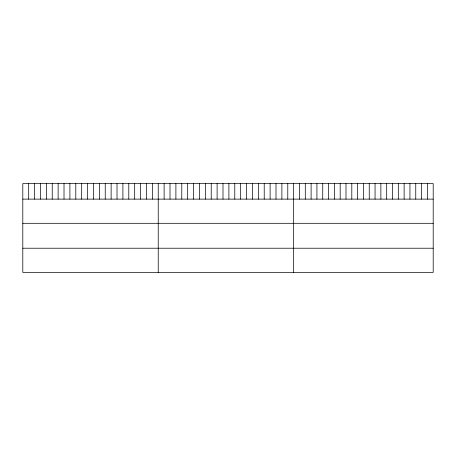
<?xml version="1.0" encoding="UTF-8"?>
<svg xmlns="http://www.w3.org/2000/svg" width="456" height="456" viewBox="0 0 456 456"><rect width="100%" height="100%" fill="white"/><g stroke="black" fill="none" stroke-linecap="round" stroke-linejoin="round"><path stroke-width="0.68" d="M433.2 199.124L433.2 272.397L22.8 272.397L22.8 183.603L433.2 183.603L433.2 199.124L22.8 199.124M22.8 223.303L433.2 223.303M22.8 248.218L433.2 248.218M427.386 183.603L427.386 199.124M421.572 183.603L421.572 199.124M415.758 183.603L415.758 199.124M409.944 183.603L409.944 199.124M404.13 183.603L404.13 199.124M398.316 183.603L398.316 199.124M392.502 183.603L392.502 199.124M386.688 183.603L386.688 199.124M380.874 183.603L380.874 199.124M375.06 183.603L375.06 199.124M369.246 183.603L369.246 199.124M363.432 183.603L363.432 199.124M357.618 183.603L357.618 199.124M351.804 183.603L351.804 199.124M345.99 183.603L345.99 199.124M340.176 183.603L340.176 199.124M334.362 183.603L334.362 199.124M328.548 183.603L328.548 199.124M322.734 183.603L322.734 199.124M316.92 183.603L316.92 199.124M311.106 183.603L311.106 199.124M305.292 183.603L305.292 199.124M299.478 183.603L299.478 199.124M293.664 183.603L293.664 272.397M287.776 183.603L287.776 199.124M281.888 183.603L281.888 199.124M276 183.603L276 199.124M270.112 183.603L270.112 199.124M264.224 183.603L264.224 199.124M258.335 183.603L258.335 199.124M252.447 183.603L252.447 199.124M246.559 183.603L246.559 199.124M240.671 183.603L240.671 199.124M234.783 183.603L234.783 199.124M228.895 183.603L228.895 199.124M223.001 183.603L223.001 199.124M217.113 183.603L217.113 199.124M211.225 183.603L211.225 199.124M205.337 183.603L205.337 199.124M199.449 183.603L199.449 199.124M193.561 183.603L193.561 199.124M187.672 183.603L187.672 199.124M181.784 183.603L181.784 199.124M175.896 183.603L175.896 199.124M170.008 183.603L170.008 199.124M164.12 183.603L164.12 199.124M158.232 183.603L158.232 272.397M152.344 183.603L152.344 199.124M146.456 183.603L146.456 199.124M140.568 183.603L140.568 199.124M134.68 183.603L134.68 199.124M128.791 183.603L128.791 199.124M122.903 183.603L122.903 199.124M117.015 183.603L117.015 199.124M111.127 183.603L111.127 199.124M105.239 183.603L105.239 199.124M99.351 183.603L99.351 199.124M93.463 183.603L93.463 199.124M87.569 183.603L87.569 199.124M81.681 183.603L81.681 199.124M75.793 183.603L75.793 199.124M69.905 183.603L69.905 199.124M64.017 183.603L64.017 199.124M58.129 183.603L58.129 199.124M52.24 183.603L52.24 199.124M46.352 183.603L46.352 199.124M40.464 183.603L40.464 199.124M34.576 183.603L34.576 199.124M28.688 183.603L28.688 199.124"/></g></svg>
